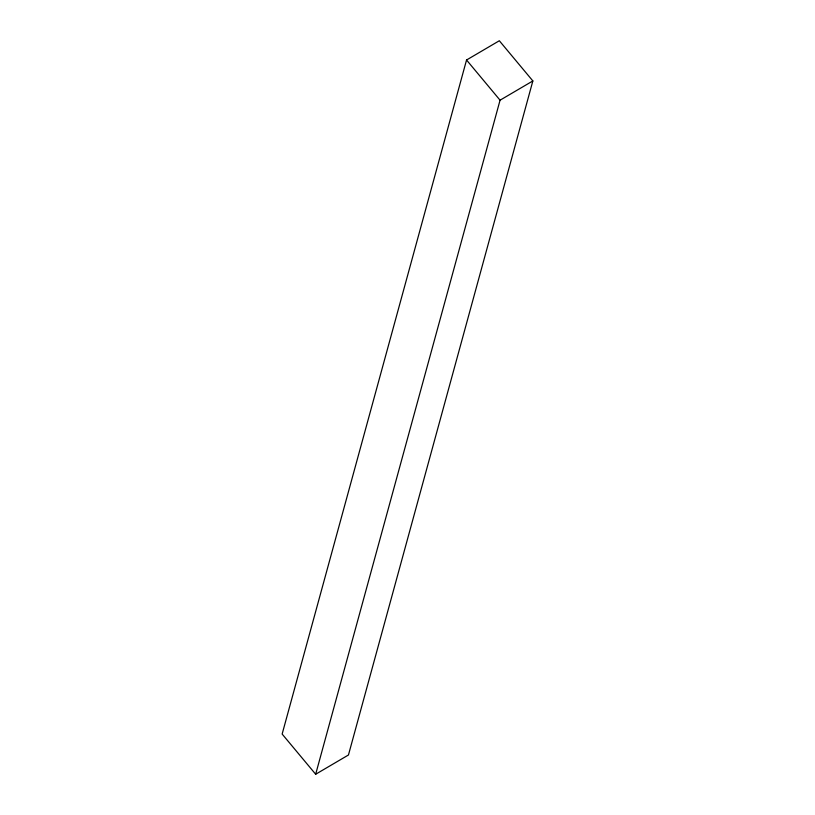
<?xml version="1.0" encoding="UTF-8"?>
<svg xmlns="http://www.w3.org/2000/svg" width="815" height="815" viewBox="0 0 815 815"><rect width="100%" height="100%" fill="white"/><g stroke="black" fill="none" stroke-linecap="round" stroke-linejoin="round"><path stroke-width="1.22" d="M466.547 60.004L282.143 734.06L315.67 774.25L348.453 754.996L532.857 80.94L499.33 40.75L466.547 60.004L500.064 100.194L315.67 774.25M500.064 100.194L532.857 80.94"/></g></svg>
